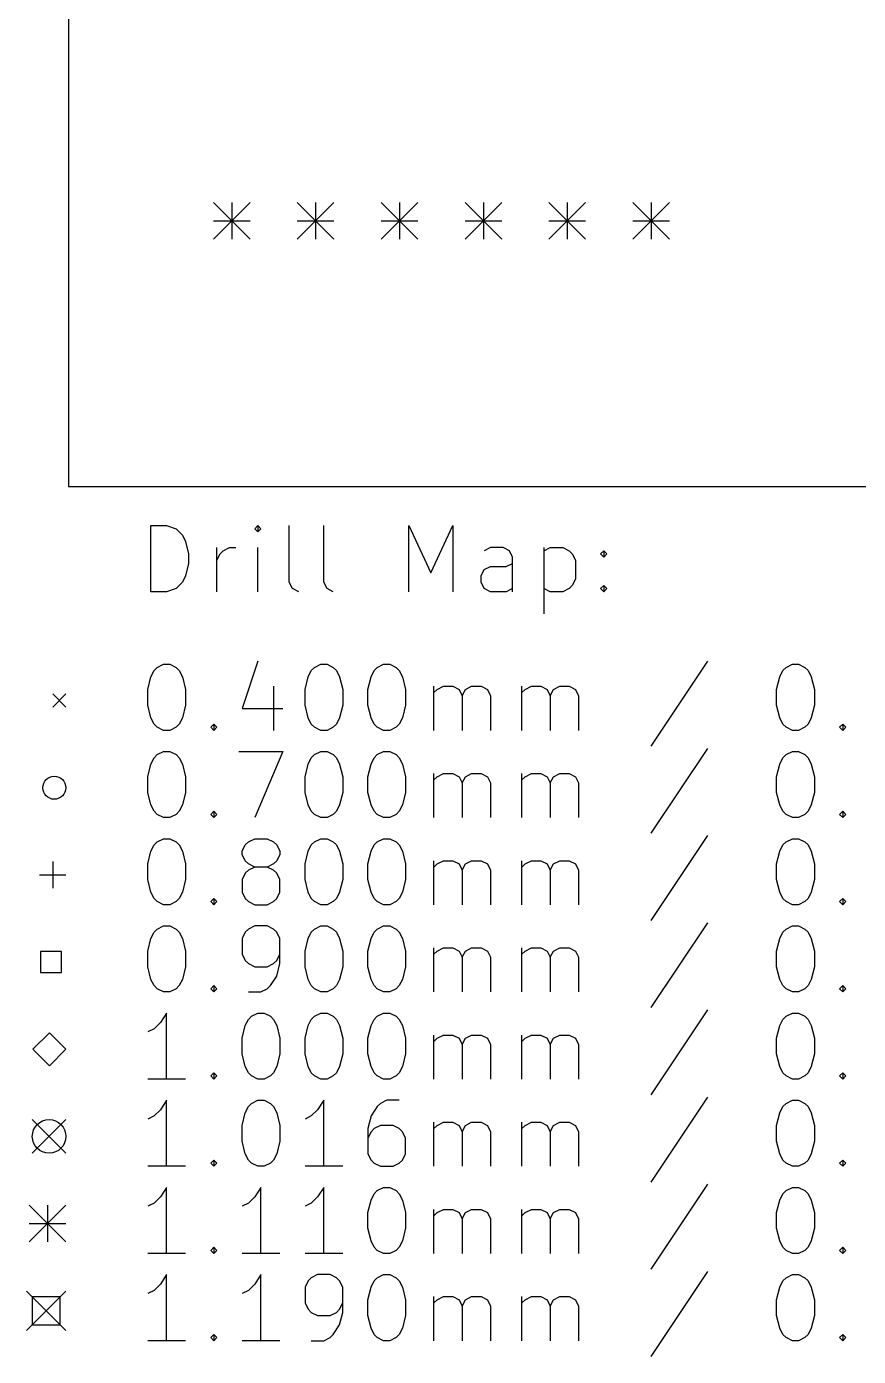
# Model space of a CAD drawing. Extents: x 102 to 203, y -148 to -68.
# Drawn here: x 101.7 to 126.89, y -148 to -107.74 of the extents above; entities that cross this region are included whole.
import ezdxf

# ---------------------------------------------------------------- set-up
doc = ezdxf.new("R2010")
doc.units = 0
doc.layers.add('BLACK', color=7, linetype='CONTINUOUS')

msp = doc.modelspace()

# ---------------------------------------------------------------- linework, layer by layer
at = {"layer": 'BLACK', "linetype": 'CONTINUOUS'}
for p, q in [((102.965, -68.326), (102.965, -121.666)), ((107.36, -113.065), (108.47, -114.175)), ((108.47, -113.065), (107.36, -114.175)), ((107.915, -113.065), (107.915, -114.175)), ((109.9, -113.065), (111.01, -114.175)), ((111.01, -113.065), (109.9, -114.175)), ((110.455, -113.065), (110.455, -114.175)), ((112.44, -113.065), (113.55, -114.175)), ((113.55, -113.065), (112.44, -114.175)), ((112.995, -113.065), (112.995, -114.175)), ((114.98, -113.065), (116.09, -114.175)), ((116.09, -113.065), (114.98, -114.175)), ((115.535, -113.065), (115.535, -114.175)), ((117.52, -113.065), (118.63, -114.175)), ((118.63, -113.065), (117.52, -114.175)), ((118.075, -113.065), (118.075, -114.175)), ((120.06, -113.065), (121.17, -114.175)), ((121.17, -113.065), (120.06, -114.175)), ((120.615, -113.065), (120.615, -114.175)), ((107.36, -113.62), (108.47, -113.62)), ((109.9, -113.62), (111.01, -113.62)), ((112.44, -113.62), (113.55, -113.62)), ((114.98, -113.62), (116.09, -113.62)), ((117.52, -113.62), (118.63, -113.62)), ((120.06, -113.62), (121.17, -113.62)), ((102.965, -121.666), (203.2, -121.666)), ((105.466, -124.846), (105.466, -122.846)), ((105.466, -122.846), (105.942, -122.846)), ((105.942, -122.846), (106.228, -122.941)), ((106.228, -122.941), (106.419, -123.131)), ((106.419, -123.131), (106.514, -123.322)), ((108.704, -122.846), (108.609, -122.941)), ((108.609, -122.941), (108.704, -123.036)), ((108.8, -122.941), (108.704, -122.846)), ((108.704, -122.846), (108.704, -123.036)), ((108.704, -123.036), (108.8, -122.941)), ((109.657, -124.56), (109.657, -122.846)), ((110.704, -124.56), (110.704, -122.846)), ((113.276, -124.846), (113.276, -122.846)), ((113.276, -122.846), (113.942, -124.274)), ((113.942, -124.274), (114.609, -122.846)), ((114.609, -122.846), (114.609, -124.846)), ((106.514, -123.322), (106.609, -123.703)), ((107.466, -124.846), (107.466, -123.512)), ((107.561, -123.703), (107.657, -123.608)), ((107.657, -123.608), (107.847, -123.512)), ((107.847, -123.512), (108.038, -123.512)), ((108.704, -124.846), (108.704, -123.512)), ((115.752, -123.512), (115.561, -123.608)), ((116.133, -123.512), (115.752, -123.512)), ((116.323, -123.608), (116.133, -123.512)), ((116.419, -123.798), (116.323, -123.608)), ((117.371, -123.512), (117.371, -125.512)), ((117.371, -123.608), (117.561, -123.512)), ((117.561, -123.512), (117.942, -123.512)), ((117.942, -123.512), (118.133, -123.608)), ((118.133, -123.608), (118.228, -123.703)), ((119.085, -123.703), (119.18, -123.608)), ((119.18, -123.608), (119.276, -123.703)), ((119.18, -123.608), (119.18, -123.798)), ((106.609, -123.989), (106.514, -124.37)), ((106.609, -123.703), (106.609, -123.989)), ((107.466, -123.893), (107.561, -123.703)), ((116.228, -124.084), (116.419, -123.989)), ((116.419, -124.846), (116.419, -123.798)), ((118.228, -123.703), (118.323, -123.893)), ((118.323, -123.893), (118.323, -124.465)), ((119.18, -123.798), (119.085, -123.703)), ((119.276, -123.703), (119.18, -123.798)), ((106.514, -124.37), (106.419, -124.56)), ((115.466, -124.37), (115.561, -124.179)), ((115.466, -124.56), (115.466, -124.37)), ((115.561, -124.179), (115.752, -124.084)), ((115.752, -124.084), (116.228, -124.084)), ((106.228, -124.751), (105.942, -124.846)), ((106.419, -124.56), (106.228, -124.751)), ((109.752, -124.751), (109.657, -124.56)), ((109.942, -124.846), (109.752, -124.751)), ((110.8, -124.751), (110.704, -124.56)), ((110.99, -124.846), (110.8, -124.751)), ((115.561, -124.751), (115.466, -124.56)), ((115.752, -124.846), (115.561, -124.751)), ((116.419, -124.751), (116.228, -124.846)), ((117.561, -124.846), (117.371, -124.751)), ((118.133, -124.751), (117.942, -124.846)), ((118.228, -124.655), (118.133, -124.751)), ((118.323, -124.465), (118.228, -124.655)), ((119.085, -124.751), (119.18, -124.655)), ((119.18, -124.846), (119.085, -124.751)), ((119.18, -124.655), (119.276, -124.751)), ((119.18, -124.655), (119.18, -124.846)), ((119.276, -124.751), (119.18, -124.846)), ((105.942, -124.846), (105.466, -124.846)), ((116.228, -124.846), (115.752, -124.846)), ((117.942, -124.846), (117.561, -124.846)), ((105.466, -127.427), (105.561, -127.236)), ((105.561, -127.236), (105.657, -127.141)), ((105.657, -127.141), (105.847, -127.046)), ((105.847, -127.046), (106.038, -127.046)), ((106.038, -127.046), (106.228, -127.141)), ((106.228, -127.141), (106.323, -127.236)), ((106.323, -127.236), (106.419, -127.427)), ((108.704, -126.951), (108.228, -128.379)), ((110.228, -127.427), (110.323, -127.236)), ((110.323, -127.236), (110.419, -127.141)), ((110.419, -127.141), (110.609, -127.046)), ((110.609, -127.046), (110.8, -127.046)), ((110.8, -127.046), (110.99, -127.141)), ((110.99, -127.141), (111.085, -127.236)), ((111.085, -127.236), (111.18, -127.427)), ((112.133, -127.427), (112.228, -127.236)), ((112.228, -127.236), (112.323, -127.141)), ((112.323, -127.141), (112.514, -127.046)), ((112.514, -127.046), (112.704, -127.046)), ((112.704, -127.046), (112.895, -127.141)), ((112.895, -127.141), (112.99, -127.236)), ((112.99, -127.236), (113.085, -127.427)), ((122.323, -126.951), (120.609, -129.522)), ((124.514, -127.427), (124.609, -127.236)), ((124.609, -127.236), (124.704, -127.141)), ((124.704, -127.141), (124.895, -127.046)), ((124.895, -127.046), (125.085, -127.046)), ((125.085, -127.046), (125.276, -127.141)), ((125.276, -127.141), (125.371, -127.236)), ((125.371, -127.236), (125.466, -127.427)), ((105.371, -127.808), (105.466, -127.427)), ((106.419, -127.427), (106.514, -127.808)), ((110.133, -127.808), (110.228, -127.427)), ((111.18, -127.427), (111.276, -127.808)), ((112.038, -127.808), (112.133, -127.427)), ((113.085, -127.427), (113.18, -127.808)), ((124.419, -127.808), (124.514, -127.427)), ((125.466, -127.427), (125.561, -127.808)), ((102.49, -127.941), (102.89, -128.341)), ((102.89, -127.941), (102.49, -128.341)), ((105.371, -128.284), (105.371, -127.808)), ((106.514, -127.808), (106.514, -128.284)), ((109.18, -127.712), (109.18, -129.046)), ((110.133, -128.284), (110.133, -127.808)), ((111.276, -127.808), (111.276, -128.284)), ((112.038, -128.284), (112.038, -127.808)), ((113.18, -127.808), (113.18, -128.284)), ((114.038, -129.046), (114.038, -127.712)), ((114.038, -127.903), (114.133, -127.808)), ((114.133, -127.808), (114.323, -127.712)), ((114.323, -127.712), (114.609, -127.712)), ((114.609, -127.712), (114.8, -127.808)), ((114.8, -127.808), (114.895, -127.998)), ((114.895, -127.998), (114.99, -127.808)), ((114.895, -127.998), (114.895, -129.046)), ((114.99, -127.808), (115.18, -127.712)), ((115.18, -127.712), (115.466, -127.712)), ((115.466, -127.712), (115.657, -127.808)), ((115.657, -127.808), (115.752, -127.998)), ((115.752, -127.998), (115.752, -129.046)), ((116.704, -129.046), (116.704, -127.712)), ((116.704, -127.903), (116.8, -127.808)), ((116.8, -127.808), (116.99, -127.712)), ((116.99, -127.712), (117.276, -127.712)), ((117.276, -127.712), (117.466, -127.808)), ((117.466, -127.808), (117.561, -127.998)), ((117.561, -127.998), (117.657, -127.808)), ((117.561, -127.998), (117.561, -129.046)), ((117.657, -127.808), (117.847, -127.712)), ((117.847, -127.712), (118.133, -127.712)), ((118.133, -127.712), (118.323, -127.808)), ((118.323, -127.808), (118.419, -127.998)), ((118.419, -127.998), (118.419, -129.046)), ((124.419, -128.284), (124.419, -127.808)), ((125.561, -127.808), (125.561, -128.284)), ((105.466, -128.665), (105.371, -128.284)), ((106.514, -128.284), (106.419, -128.665)), ((108.228, -128.379), (109.466, -128.379)), ((110.228, -128.665), (110.133, -128.284)), ((111.276, -128.284), (111.18, -128.665)), ((112.133, -128.665), (112.038, -128.284)), ((113.18, -128.284), (113.085, -128.665)), ((124.514, -128.665), (124.419, -128.284)), ((125.561, -128.284), (125.466, -128.665)), ((105.561, -128.855), (105.466, -128.665)), ((106.419, -128.665), (106.323, -128.855)), ((110.323, -128.855), (110.228, -128.665)), ((111.18, -128.665), (111.085, -128.855)), ((112.228, -128.855), (112.133, -128.665)), ((113.085, -128.665), (112.99, -128.855)), ((124.609, -128.855), (124.514, -128.665)), ((125.466, -128.665), (125.371, -128.855)), ((105.657, -128.951), (105.561, -128.855)), ((105.847, -129.046), (105.657, -128.951)), ((106.038, -129.046), (105.847, -129.046)), ((106.228, -128.951), (106.038, -129.046)), ((106.323, -128.855), (106.228, -128.951)), ((107.276, -128.951), (107.371, -128.855)), ((107.371, -129.046), (107.276, -128.951)), ((107.371, -128.855), (107.466, -128.951)), ((107.371, -128.855), (107.371, -129.046)), ((107.466, -128.951), (107.371, -129.046)), ((110.419, -128.951), (110.323, -128.855)), ((110.609, -129.046), (110.419, -128.951)), ((110.8, -129.046), (110.609, -129.046)), ((110.99, -128.951), (110.8, -129.046)), ((111.085, -128.855), (110.99, -128.951)), ((112.323, -128.951), (112.228, -128.855)), ((112.514, -129.046), (112.323, -128.951)), ((112.704, -129.046), (112.514, -129.046)), ((112.895, -128.951), (112.704, -129.046)), ((112.99, -128.855), (112.895, -128.951)), ((124.704, -128.951), (124.609, -128.855)), ((124.895, -129.046), (124.704, -128.951)), ((125.085, -129.046), (124.895, -129.046)), ((125.276, -128.951), (125.085, -129.046)), ((125.371, -128.855), (125.276, -128.951)), ((126.323, -128.951), (126.419, -128.855)), ((126.419, -129.046), (126.323, -128.951)), ((126.419, -128.855), (126.514, -128.951)), ((126.419, -128.855), (126.419, -129.046)), ((126.514, -128.951), (126.419, -129.046)), ((122.323, -129.591), (120.609, -132.162)), ((105.466, -130.067), (105.561, -129.876)), ((105.561, -129.876), (105.657, -129.781)), ((105.657, -129.781), (105.847, -129.686)), ((105.847, -129.686), (106.038, -129.686)), ((106.038, -129.686), (106.228, -129.781)), ((106.228, -129.781), (106.323, -129.876)), ((106.323, -129.876), (106.419, -130.067)), ((108.133, -129.686), (109.466, -129.686)), ((109.466, -129.686), (108.609, -131.686)), ((110.228, -130.067), (110.323, -129.876)), ((110.323, -129.876), (110.419, -129.781)), ((110.419, -129.781), (110.609, -129.686)), ((110.609, -129.686), (110.8, -129.686)), ((110.8, -129.686), (110.99, -129.781)), ((110.99, -129.781), (111.085, -129.876)), ((111.085, -129.876), (111.18, -130.067)), ((112.133, -130.067), (112.228, -129.876)), ((112.228, -129.876), (112.323, -129.781)), ((112.323, -129.781), (112.514, -129.686)), ((112.514, -129.686), (112.704, -129.686)), ((112.704, -129.686), (112.895, -129.781)), ((112.895, -129.781), (112.99, -129.876)), ((112.99, -129.876), (113.085, -130.067)), ((124.514, -130.067), (124.609, -129.876)), ((124.609, -129.876), (124.704, -129.781)), ((124.704, -129.781), (124.895, -129.686)), ((124.895, -129.686), (125.085, -129.686)), ((125.085, -129.686), (125.276, -129.781)), ((125.276, -129.781), (125.371, -129.876)), ((125.371, -129.876), (125.466, -130.067)), ((105.371, -130.448), (105.466, -130.067)), ((105.371, -130.924), (105.371, -130.448)), ((106.419, -130.067), (106.514, -130.448)), ((106.514, -130.448), (106.514, -130.924)), ((110.133, -130.448), (110.228, -130.067)), ((110.133, -130.924), (110.133, -130.448)), ((111.18, -130.067), (111.276, -130.448)), ((111.276, -130.448), (111.276, -130.924)), ((112.038, -130.448), (112.133, -130.067)), ((112.038, -130.924), (112.038, -130.448)), ((113.085, -130.067), (113.18, -130.448)), ((113.18, -130.448), (113.18, -130.924)), ((114.038, -131.686), (114.038, -130.352)), ((114.038, -130.543), (114.133, -130.448)), ((114.133, -130.448), (114.323, -130.352)), ((114.323, -130.352), (114.609, -130.352)), ((114.609, -130.352), (114.8, -130.448)), ((114.8, -130.448), (114.895, -130.638)), ((114.895, -130.638), (114.99, -130.448)), ((114.99, -130.448), (115.18, -130.352)), ((115.18, -130.352), (115.466, -130.352)), ((115.466, -130.352), (115.657, -130.448)), ((115.657, -130.448), (115.752, -130.638)), ((116.704, -131.686), (116.704, -130.352)), ((116.704, -130.543), (116.8, -130.448)), ((116.8, -130.448), (116.99, -130.352)), ((116.99, -130.352), (117.276, -130.352)), ((117.276, -130.352), (117.466, -130.448)), ((117.466, -130.448), (117.561, -130.638)), ((117.561, -130.638), (117.657, -130.448)), ((117.657, -130.448), (117.847, -130.352)), ((117.847, -130.352), (118.133, -130.352)), ((118.133, -130.352), (118.323, -130.448)), ((118.323, -130.448), (118.419, -130.638)), ((124.419, -130.448), (124.514, -130.067)), ((124.419, -130.924), (124.419, -130.448)), ((125.466, -130.067), (125.561, -130.448)), ((125.561, -130.448), (125.561, -130.924)), ((114.895, -130.638), (114.895, -131.686)), ((115.752, -130.638), (115.752, -131.686)), ((117.561, -130.638), (117.561, -131.686)), ((118.419, -130.638), (118.419, -131.686)), ((105.466, -131.305), (105.371, -130.924)), ((106.514, -130.924), (106.419, -131.305)), ((110.228, -131.305), (110.133, -130.924)), ((111.276, -130.924), (111.18, -131.305)), ((112.133, -131.305), (112.038, -130.924)), ((113.18, -130.924), (113.085, -131.305)), ((124.514, -131.305), (124.419, -130.924)), ((125.561, -130.924), (125.466, -131.305)), ((105.561, -131.495), (105.466, -131.305)), ((105.657, -131.591), (105.561, -131.495)), ((105.847, -131.686), (105.657, -131.591)), ((106.228, -131.591), (106.038, -131.686)), ((106.323, -131.495), (106.228, -131.591)), ((106.419, -131.305), (106.323, -131.495)), ((107.276, -131.591), (107.371, -131.495)), ((107.371, -131.686), (107.276, -131.591)), ((107.371, -131.495), (107.466, -131.591)), ((107.371, -131.495), (107.371, -131.686)), ((107.466, -131.591), (107.371, -131.686)), ((110.323, -131.495), (110.228, -131.305)), ((110.419, -131.591), (110.323, -131.495)), ((110.609, -131.686), (110.419, -131.591)), ((110.99, -131.591), (110.8, -131.686)), ((111.085, -131.495), (110.99, -131.591)), ((111.18, -131.305), (111.085, -131.495)), ((112.228, -131.495), (112.133, -131.305)), ((112.323, -131.591), (112.228, -131.495)), ((112.514, -131.686), (112.323, -131.591)), ((112.895, -131.591), (112.704, -131.686)), ((112.99, -131.495), (112.895, -131.591)), ((113.085, -131.305), (112.99, -131.495)), ((124.609, -131.495), (124.514, -131.305)), ((124.704, -131.591), (124.609, -131.495)), ((124.895, -131.686), (124.704, -131.591)), ((125.276, -131.591), (125.085, -131.686)), ((125.371, -131.495), (125.276, -131.591)), ((125.466, -131.305), (125.371, -131.495)), ((126.323, -131.591), (126.419, -131.495)), ((126.419, -131.686), (126.323, -131.591)), ((126.419, -131.495), (126.514, -131.591)), ((126.419, -131.495), (126.419, -131.686)), ((126.514, -131.591), (126.419, -131.686)), ((106.038, -131.686), (105.847, -131.686)), ((110.8, -131.686), (110.609, -131.686)), ((112.704, -131.686), (112.514, -131.686)), ((125.085, -131.686), (124.895, -131.686)), ((105.561, -132.516), (105.657, -132.421)), ((105.657, -132.421), (105.847, -132.326)), ((105.847, -132.326), (106.038, -132.326)), ((106.038, -132.326), (106.228, -132.421)), ((106.228, -132.421), (106.323, -132.516)), ((108.323, -132.516), (108.419, -132.421)), ((108.419, -132.421), (108.609, -132.326)), ((108.609, -132.326), (108.99, -132.326)), ((108.99, -132.326), (109.18, -132.421)), ((109.18, -132.421), (109.276, -132.516)), ((110.323, -132.516), (110.419, -132.421)), ((110.419, -132.421), (110.609, -132.326)), ((110.609, -132.326), (110.8, -132.326)), ((110.8, -132.326), (110.99, -132.421)), ((110.99, -132.421), (111.085, -132.516)), ((112.228, -132.516), (112.323, -132.421)), ((112.323, -132.421), (112.514, -132.326)), ((112.514, -132.326), (112.704, -132.326)), ((112.704, -132.326), (112.895, -132.421)), ((112.895, -132.421), (112.99, -132.516)), ((122.323, -132.231), (120.609, -134.802)), ((124.609, -132.516), (124.704, -132.421)), ((124.704, -132.421), (124.895, -132.326)), ((124.895, -132.326), (125.085, -132.326)), ((125.085, -132.326), (125.276, -132.421)), ((125.276, -132.421), (125.371, -132.516)), ((105.371, -133.088), (105.466, -132.707)), ((105.466, -132.707), (105.561, -132.516)), ((106.323, -132.516), (106.419, -132.707)), ((106.419, -132.707), (106.514, -133.088)), ((108.228, -132.707), (108.323, -132.516)), ((108.228, -132.802), (108.228, -132.707)), ((108.323, -132.992), (108.228, -132.802)), ((109.276, -132.516), (109.371, -132.707)), ((109.371, -132.802), (109.276, -132.992)), ((109.371, -132.707), (109.371, -132.802)), ((110.133, -133.088), (110.228, -132.707)), ((110.228, -132.707), (110.323, -132.516)), ((111.085, -132.516), (111.18, -132.707)), ((111.18, -132.707), (111.276, -133.088)), ((112.038, -133.088), (112.133, -132.707)), ((112.133, -132.707), (112.228, -132.516)), ((112.99, -132.516), (113.085, -132.707)), ((113.085, -132.707), (113.18, -133.088)), ((124.419, -133.088), (124.514, -132.707)), ((124.514, -132.707), (124.609, -132.516)), ((125.371, -132.516), (125.466, -132.707)), ((125.466, -132.707), (125.561, -133.088)), ((102.49, -133.021), (102.49, -133.821)), ((105.371, -133.564), (105.371, -133.088)), ((106.514, -133.088), (106.514, -133.564)), ((108.419, -133.088), (108.323, -132.992)), ((108.419, -133.278), (108.323, -133.373)), ((108.609, -133.183), (108.419, -133.088)), ((108.609, -133.183), (108.419, -133.278)), ((108.99, -133.183), (108.609, -133.183)), ((109.18, -133.088), (108.99, -133.183)), ((109.18, -133.278), (108.99, -133.183)), ((109.276, -132.992), (109.18, -133.088)), ((109.276, -133.373), (109.18, -133.278)), ((110.133, -133.564), (110.133, -133.088)), ((111.276, -133.088), (111.276, -133.564)), ((112.038, -133.564), (112.038, -133.088)), ((113.18, -133.088), (113.18, -133.564)), ((114.038, -134.326), (114.038, -132.992)), ((114.038, -133.183), (114.133, -133.088)), ((114.133, -133.088), (114.323, -132.992)), ((114.323, -132.992), (114.609, -132.992)), ((114.609, -132.992), (114.8, -133.088)), ((114.8, -133.088), (114.895, -133.278)), ((114.895, -133.278), (114.99, -133.088)), ((114.895, -133.278), (114.895, -134.326)), ((114.99, -133.088), (115.18, -132.992)), ((115.18, -132.992), (115.466, -132.992)), ((115.466, -132.992), (115.657, -133.088)), ((115.657, -133.088), (115.752, -133.278)), ((115.752, -133.278), (115.752, -134.326)), ((116.704, -134.326), (116.704, -132.992)), ((116.704, -133.183), (116.8, -133.088)), ((116.8, -133.088), (116.99, -132.992)), ((116.99, -132.992), (117.276, -132.992)), ((117.276, -132.992), (117.466, -133.088)), ((117.466, -133.088), (117.561, -133.278)), ((117.561, -133.278), (117.657, -133.088)), ((117.561, -133.278), (117.561, -134.326)), ((117.657, -133.088), (117.847, -132.992)), ((117.847, -132.992), (118.133, -132.992)), ((118.133, -132.992), (118.323, -133.088)), ((118.323, -133.088), (118.419, -133.278)), ((118.419, -133.278), (118.419, -134.326)), ((124.419, -133.564), (124.419, -133.088)), ((125.561, -133.088), (125.561, -133.564)), ((102.09, -133.421), (102.89, -133.421)), ((105.466, -133.945), (105.371, -133.564)), ((106.514, -133.564), (106.419, -133.945)), ((108.323, -133.373), (108.228, -133.564)), ((108.228, -133.564), (108.228, -133.945)), ((109.371, -133.564), (109.276, -133.373)), ((109.371, -133.945), (109.371, -133.564)), ((110.228, -133.945), (110.133, -133.564)), ((111.276, -133.564), (111.18, -133.945)), ((112.133, -133.945), (112.038, -133.564)), ((113.18, -133.564), (113.085, -133.945)), ((124.514, -133.945), (124.419, -133.564)), ((125.561, -133.564), (125.466, -133.945)), ((105.561, -134.135), (105.466, -133.945)), ((106.419, -133.945), (106.323, -134.135)), ((108.228, -133.945), (108.323, -134.135)), ((109.276, -134.135), (109.371, -133.945)), ((110.323, -134.135), (110.228, -133.945)), ((111.18, -133.945), (111.085, -134.135)), ((112.228, -134.135), (112.133, -133.945)), ((113.085, -133.945), (112.99, -134.135)), ((124.609, -134.135), (124.514, -133.945)), ((125.466, -133.945), (125.371, -134.135)), ((105.657, -134.231), (105.561, -134.135)), ((105.847, -134.326), (105.657, -134.231)), ((106.038, -134.326), (105.847, -134.326)), ((106.228, -134.231), (106.038, -134.326)), ((106.323, -134.135), (106.228, -134.231)), ((107.276, -134.231), (107.371, -134.135)), ((107.371, -134.326), (107.276, -134.231)), ((107.371, -134.135), (107.466, -134.231)), ((107.371, -134.135), (107.371, -134.326)), ((107.466, -134.231), (107.371, -134.326)), ((108.323, -134.135), (108.419, -134.231)), ((108.419, -134.231), (108.609, -134.326)), ((108.609, -134.326), (108.99, -134.326)), ((108.99, -134.326), (109.18, -134.231)), ((109.18, -134.231), (109.276, -134.135)), ((110.419, -134.231), (110.323, -134.135)), ((110.609, -134.326), (110.419, -134.231)), ((110.8, -134.326), (110.609, -134.326)), ((110.99, -134.231), (110.8, -134.326)), ((111.085, -134.135), (110.99, -134.231)), ((112.323, -134.231), (112.228, -134.135)), ((112.514, -134.326), (112.323, -134.231)), ((112.704, -134.326), (112.514, -134.326)), ((112.895, -134.231), (112.704, -134.326)), ((112.99, -134.135), (112.895, -134.231)), ((124.704, -134.231), (124.609, -134.135)), ((124.895, -134.326), (124.704, -134.231)), ((125.085, -134.326), (124.895, -134.326)), ((125.276, -134.231), (125.085, -134.326)), ((125.371, -134.135), (125.276, -134.231)), ((126.323, -134.231), (126.419, -134.135)), ((126.419, -134.326), (126.323, -134.231)), ((126.419, -134.135), (126.514, -134.231)), ((126.419, -134.135), (126.419, -134.326)), ((126.514, -134.231), (126.419, -134.326)), ((122.323, -134.871), (120.609, -137.442)), ((105.466, -135.347), (105.561, -135.156)), ((105.561, -135.156), (105.657, -135.061)), ((105.657, -135.061), (105.847, -134.966)), ((105.847, -134.966), (106.038, -134.966)), ((106.038, -134.966), (106.228, -135.061)), ((106.228, -135.061), (106.323, -135.156)), ((106.323, -135.156), (106.419, -135.347)), ((108.323, -135.156), (108.228, -135.347)), ((108.419, -135.061), (108.323, -135.156)), ((108.609, -134.966), (108.419, -135.061)), ((108.99, -134.966), (108.609, -134.966)), ((109.18, -135.061), (108.99, -134.966)), ((109.276, -135.156), (109.18, -135.061)), ((109.371, -135.347), (109.276, -135.156)), ((110.228, -135.347), (110.323, -135.156)), ((110.323, -135.156), (110.419, -135.061)), ((110.419, -135.061), (110.609, -134.966)), ((110.609, -134.966), (110.8, -134.966)), ((110.8, -134.966), (110.99, -135.061)), ((110.99, -135.061), (111.085, -135.156)), ((111.085, -135.156), (111.18, -135.347)), ((112.133, -135.347), (112.228, -135.156)), ((112.228, -135.156), (112.323, -135.061)), ((112.323, -135.061), (112.514, -134.966)), ((112.514, -134.966), (112.704, -134.966)), ((112.704, -134.966), (112.895, -135.061)), ((112.895, -135.061), (112.99, -135.156)), ((112.99, -135.156), (113.085, -135.347)), ((124.514, -135.347), (124.609, -135.156)), ((124.609, -135.156), (124.704, -135.061)), ((124.704, -135.061), (124.895, -134.966)), ((124.895, -134.966), (125.085, -134.966)), ((125.085, -134.966), (125.276, -135.061)), ((125.276, -135.061), (125.371, -135.156)), ((125.371, -135.156), (125.466, -135.347)), ((105.371, -135.728), (105.466, -135.347)), ((106.419, -135.347), (106.514, -135.728)), ((108.228, -135.347), (108.228, -135.823)), ((109.371, -136.109), (109.371, -135.347)), ((110.133, -135.728), (110.228, -135.347)), ((111.18, -135.347), (111.276, -135.728)), ((112.038, -135.728), (112.133, -135.347)), ((113.085, -135.347), (113.18, -135.728)), ((114.038, -136.966), (114.038, -135.632)), ((114.133, -135.728), (114.323, -135.632)), ((114.323, -135.632), (114.609, -135.632)), ((114.609, -135.632), (114.8, -135.728)), ((114.99, -135.728), (115.18, -135.632)), ((115.18, -135.632), (115.466, -135.632)), ((115.466, -135.632), (115.657, -135.728)), ((116.704, -136.966), (116.704, -135.632)), ((116.8, -135.728), (116.99, -135.632)), ((116.99, -135.632), (117.276, -135.632)), ((117.276, -135.632), (117.466, -135.728)), ((117.657, -135.728), (117.847, -135.632)), ((117.847, -135.632), (118.133, -135.632)), ((118.133, -135.632), (118.323, -135.728)), ((124.419, -135.728), (124.514, -135.347)), ((125.466, -135.347), (125.561, -135.728)), ((102.758, -135.743), (102.122, -135.743)), ((102.122, -135.743), (102.122, -136.379)), ((102.758, -136.379), (102.758, -135.743)), ((105.371, -136.204), (105.371, -135.728)), ((106.514, -135.728), (106.514, -136.204)), ((108.228, -135.823), (108.323, -136.013)), ((108.323, -136.013), (108.419, -136.109)), ((109.18, -136.109), (109.276, -136.013)), ((109.276, -136.013), (109.371, -135.823)), ((110.133, -136.204), (110.133, -135.728)), ((111.276, -135.728), (111.276, -136.204)), ((112.038, -136.204), (112.038, -135.728)), ((113.18, -135.728), (113.18, -136.204)), ((114.038, -135.823), (114.133, -135.728)), ((114.8, -135.728), (114.895, -135.918)), ((114.895, -135.918), (114.99, -135.728)), ((114.895, -135.918), (114.895, -136.966)), ((115.657, -135.728), (115.752, -135.918)), ((115.752, -135.918), (115.752, -136.966)), ((116.704, -135.823), (116.8, -135.728)), ((117.466, -135.728), (117.561, -135.918)), ((117.561, -135.918), (117.657, -135.728)), ((117.561, -135.918), (117.561, -136.966)), ((118.323, -135.728), (118.419, -135.918)), ((118.419, -135.918), (118.419, -136.966)), ((124.419, -136.204), (124.419, -135.728)), ((125.561, -135.728), (125.561, -136.204)), ((102.122, -136.379), (102.758, -136.379)), ((105.466, -136.585), (105.371, -136.204)), ((106.514, -136.204), (106.419, -136.585)), ((108.419, -136.109), (108.609, -136.204)), ((108.609, -136.204), (108.99, -136.204)), ((108.99, -136.204), (109.18, -136.109)), ((109.085, -136.775), (109.276, -136.49)), ((109.276, -136.49), (109.371, -136.109)), ((110.228, -136.585), (110.133, -136.204)), ((111.276, -136.204), (111.18, -136.585)), ((112.133, -136.585), (112.038, -136.204)), ((113.18, -136.204), (113.085, -136.585)), ((124.514, -136.585), (124.419, -136.204)), ((125.561, -136.204), (125.466, -136.585)), ((105.561, -136.775), (105.466, -136.585)), ((105.657, -136.871), (105.561, -136.775)), ((105.847, -136.966), (105.657, -136.871)), ((106.228, -136.871), (106.038, -136.966)), ((106.323, -136.775), (106.228, -136.871)), ((106.419, -136.585), (106.323, -136.775)), ((107.276, -136.871), (107.371, -136.775)), ((107.371, -136.966), (107.276, -136.871)), ((107.371, -136.775), (107.466, -136.871)), ((107.371, -136.775), (107.371, -136.966)), ((107.466, -136.871), (107.371, -136.966)), ((108.8, -136.966), (108.99, -136.871)), ((108.99, -136.871), (109.085, -136.775)), ((110.323, -136.775), (110.228, -136.585)), ((110.419, -136.871), (110.323, -136.775)), ((110.609, -136.966), (110.419, -136.871)), ((110.99, -136.871), (110.8, -136.966)), ((111.085, -136.775), (110.99, -136.871)), ((111.18, -136.585), (111.085, -136.775)), ((112.228, -136.775), (112.133, -136.585)), ((112.323, -136.871), (112.228, -136.775)), ((112.514, -136.966), (112.323, -136.871)), ((112.895, -136.871), (112.704, -136.966)), ((112.99, -136.775), (112.895, -136.871)), ((113.085, -136.585), (112.99, -136.775)), ((124.609, -136.775), (124.514, -136.585)), ((124.704, -136.871), (124.609, -136.775)), ((124.895, -136.966), (124.704, -136.871)), ((125.276, -136.871), (125.085, -136.966)), ((125.371, -136.775), (125.276, -136.871)), ((125.466, -136.585), (125.371, -136.775)), ((126.323, -136.871), (126.419, -136.775)), ((126.419, -136.966), (126.323, -136.871)), ((126.419, -136.775), (126.514, -136.871)), ((126.419, -136.775), (126.419, -136.966)), ((126.514, -136.871), (126.419, -136.966)), ((106.038, -136.966), (105.847, -136.966)), ((108.419, -136.966), (108.8, -136.966)), ((110.8, -136.966), (110.609, -136.966)), ((112.704, -136.966), (112.514, -136.966)), ((125.085, -136.966), (124.895, -136.966)), ((105.942, -137.606), (105.752, -137.891)), ((105.942, -139.606), (105.942, -137.606)), ((108.419, -137.796), (108.514, -137.701)), ((108.514, -137.701), (108.704, -137.606)), ((108.704, -137.606), (108.895, -137.606)), ((108.895, -137.606), (109.085, -137.701)), ((109.085, -137.701), (109.18, -137.796)), ((110.323, -137.796), (110.419, -137.701)), ((110.419, -137.701), (110.609, -137.606)), ((110.609, -137.606), (110.8, -137.606)), ((110.8, -137.606), (110.99, -137.701)), ((110.99, -137.701), (111.085, -137.796)), ((112.228, -137.796), (112.323, -137.701)), ((112.323, -137.701), (112.514, -137.606)), ((112.514, -137.606), (112.704, -137.606)), ((112.704, -137.606), (112.895, -137.701)), ((112.895, -137.701), (112.99, -137.796)), ((122.323, -137.511), (120.609, -140.082)), ((124.609, -137.796), (124.704, -137.701)), ((124.704, -137.701), (124.895, -137.606)), ((124.895, -137.606), (125.085, -137.606)), ((125.085, -137.606), (125.276, -137.701)), ((125.276, -137.701), (125.371, -137.796)), ((105.561, -138.082), (105.371, -138.177)), ((105.752, -137.891), (105.561, -138.082)), ((108.228, -138.368), (108.323, -137.987)), ((108.323, -137.987), (108.419, -137.796)), ((109.18, -137.796), (109.276, -137.987)), ((109.276, -137.987), (109.371, -138.368)), ((110.133, -138.368), (110.228, -137.987)), ((110.228, -137.987), (110.323, -137.796)), ((111.085, -137.796), (111.18, -137.987)), ((111.18, -137.987), (111.276, -138.368)), ((112.038, -138.368), (112.133, -137.987)), ((112.133, -137.987), (112.228, -137.796)), ((112.99, -137.796), (113.085, -137.987)), ((113.085, -137.987), (113.18, -138.368)), ((124.419, -138.368), (124.514, -137.987)), ((124.514, -137.987), (124.609, -137.796)), ((125.371, -137.796), (125.466, -137.987)), ((125.466, -137.987), (125.561, -138.368)), ((102.39, -138.201), (101.89, -138.701)), ((102.89, -138.701), (102.39, -138.201)), ((108.228, -138.844), (108.228, -138.368)), ((109.371, -138.368), (109.371, -138.844)), ((110.133, -138.844), (110.133, -138.368)), ((111.276, -138.368), (111.276, -138.844)), ((112.038, -138.844), (112.038, -138.368)), ((113.18, -138.368), (113.18, -138.844)), ((114.038, -139.606), (114.038, -138.272)), ((114.038, -138.463), (114.133, -138.368)), ((114.133, -138.368), (114.323, -138.272)), ((114.323, -138.272), (114.609, -138.272)), ((114.609, -138.272), (114.8, -138.368)), ((114.8, -138.368), (114.895, -138.558)), ((114.895, -138.558), (114.99, -138.368)), ((114.99, -138.368), (115.18, -138.272)), ((115.18, -138.272), (115.466, -138.272)), ((115.466, -138.272), (115.657, -138.368)), ((115.657, -138.368), (115.752, -138.558)), ((116.704, -139.606), (116.704, -138.272)), ((116.704, -138.463), (116.8, -138.368)), ((116.8, -138.368), (116.99, -138.272)), ((116.99, -138.272), (117.276, -138.272)), ((117.276, -138.272), (117.466, -138.368)), ((117.466, -138.368), (117.561, -138.558)), ((117.561, -138.558), (117.657, -138.368)), ((117.657, -138.368), (117.847, -138.272)), ((117.847, -138.272), (118.133, -138.272)), ((118.133, -138.272), (118.323, -138.368)), ((118.323, -138.368), (118.419, -138.558)), ((124.419, -138.844), (124.419, -138.368)), ((125.561, -138.368), (125.561, -138.844)), ((101.89, -138.701), (102.39, -139.201)), ((102.39, -139.201), (102.89, -138.701)), ((108.323, -139.225), (108.228, -138.844)), ((109.371, -138.844), (109.276, -139.225)), ((110.228, -139.225), (110.133, -138.844)), ((111.276, -138.844), (111.18, -139.225)), ((112.133, -139.225), (112.038, -138.844)), ((113.18, -138.844), (113.085, -139.225)), ((114.895, -138.558), (114.895, -139.606)), ((115.752, -138.558), (115.752, -139.606)), ((117.561, -138.558), (117.561, -139.606)), ((118.419, -138.558), (118.419, -139.606)), ((124.514, -139.225), (124.419, -138.844)), ((125.561, -138.844), (125.466, -139.225)), ((108.419, -139.415), (108.323, -139.225)), ((109.276, -139.225), (109.18, -139.415)), ((110.323, -139.415), (110.228, -139.225)), ((111.18, -139.225), (111.085, -139.415)), ((112.228, -139.415), (112.133, -139.225)), ((113.085, -139.225), (112.99, -139.415)), ((124.609, -139.415), (124.514, -139.225)), ((125.466, -139.225), (125.371, -139.415)), ((106.514, -139.606), (105.371, -139.606)), ((107.276, -139.511), (107.371, -139.415)), ((107.371, -139.606), (107.276, -139.511)), ((107.371, -139.415), (107.466, -139.511)), ((107.371, -139.415), (107.371, -139.606)), ((107.466, -139.511), (107.371, -139.606)), ((108.514, -139.511), (108.419, -139.415)), ((108.704, -139.606), (108.514, -139.511)), ((108.895, -139.606), (108.704, -139.606)), ((109.085, -139.511), (108.895, -139.606)), ((109.18, -139.415), (109.085, -139.511)), ((110.419, -139.511), (110.323, -139.415)), ((110.609, -139.606), (110.419, -139.511)), ((110.8, -139.606), (110.609, -139.606)), ((110.99, -139.511), (110.8, -139.606)), ((111.085, -139.415), (110.99, -139.511)), ((112.323, -139.511), (112.228, -139.415)), ((112.514, -139.606), (112.323, -139.511)), ((112.704, -139.606), (112.514, -139.606)), ((112.895, -139.511), (112.704, -139.606)), ((112.99, -139.415), (112.895, -139.511)), ((124.704, -139.511), (124.609, -139.415)), ((124.895, -139.606), (124.704, -139.511)), ((125.085, -139.606), (124.895, -139.606)), ((125.276, -139.511), (125.085, -139.606)), ((125.371, -139.415), (125.276, -139.511)), ((126.323, -139.511), (126.419, -139.415)), ((126.419, -139.606), (126.323, -139.511)), ((126.419, -139.415), (126.514, -139.511)), ((126.419, -139.415), (126.419, -139.606)), ((126.514, -139.511), (126.419, -139.606)), ((105.942, -140.246), (105.752, -140.531)), ((105.942, -142.246), (105.942, -140.246)), ((108.323, -140.627), (108.419, -140.436)), ((108.419, -140.436), (108.514, -140.341)), ((108.514, -140.341), (108.704, -140.246)), ((108.704, -140.246), (108.895, -140.246)), ((108.895, -140.246), (109.085, -140.341)), ((109.085, -140.341), (109.18, -140.436)), ((109.18, -140.436), (109.276, -140.627)), ((110.704, -140.246), (110.514, -140.531)), ((110.704, -142.246), (110.704, -140.246)), ((112.323, -140.436), (112.133, -140.722)), ((112.419, -140.341), (112.323, -140.436)), ((112.609, -140.246), (112.419, -140.341)), ((112.99, -140.246), (112.609, -140.246)), ((122.323, -140.151), (120.609, -142.722)), ((124.514, -140.627), (124.609, -140.436)), ((124.609, -140.436), (124.704, -140.341)), ((124.704, -140.341), (124.895, -140.246)), ((124.895, -140.246), (125.085, -140.246)), ((125.085, -140.246), (125.276, -140.341)), ((125.276, -140.341), (125.371, -140.436)), ((125.371, -140.436), (125.466, -140.627)), ((101.874, -140.833), (102.89, -141.849)), ((102.89, -140.833), (101.874, -141.849)), ((105.561, -140.722), (105.371, -140.817)), ((105.752, -140.531), (105.561, -140.722)), ((108.228, -141.008), (108.323, -140.627)), ((109.276, -140.627), (109.371, -141.008)), ((110.323, -140.722), (110.133, -140.817)), ((110.514, -140.531), (110.323, -140.722)), ((112.133, -140.722), (112.038, -141.103)), ((114.038, -142.246), (114.038, -140.912)), ((114.133, -141.008), (114.323, -140.912)), ((114.323, -140.912), (114.609, -140.912)), ((114.609, -140.912), (114.8, -141.008)), ((114.99, -141.008), (115.18, -140.912)), ((115.18, -140.912), (115.466, -140.912)), ((115.466, -140.912), (115.657, -141.008)), ((116.704, -142.246), (116.704, -140.912)), ((116.8, -141.008), (116.99, -140.912)), ((116.99, -140.912), (117.276, -140.912)), ((117.276, -140.912), (117.466, -141.008)), ((117.657, -141.008), (117.847, -140.912)), ((117.847, -140.912), (118.133, -140.912)), ((118.133, -140.912), (118.323, -141.008)), ((124.419, -141.008), (124.514, -140.627)), ((125.466, -140.627), (125.561, -141.008)), ((108.228, -141.484), (108.228, -141.008)), ((109.371, -141.008), (109.371, -141.484)), ((112.038, -141.103), (112.038, -141.865)), ((112.133, -141.198), (112.038, -141.389)), ((112.228, -141.103), (112.133, -141.198)), ((112.419, -141.008), (112.228, -141.103)), ((112.8, -141.008), (112.419, -141.008)), ((112.99, -141.103), (112.8, -141.008)), ((113.085, -141.198), (112.99, -141.103)), ((113.18, -141.389), (113.085, -141.198)), ((114.038, -141.103), (114.133, -141.008)), ((114.8, -141.008), (114.895, -141.198)), ((114.895, -141.198), (114.99, -141.008)), ((114.895, -141.198), (114.895, -142.246)), ((115.657, -141.008), (115.752, -141.198)), ((115.752, -141.198), (115.752, -142.246)), ((116.704, -141.103), (116.8, -141.008)), ((117.466, -141.008), (117.561, -141.198)), ((117.561, -141.198), (117.657, -141.008)), ((117.561, -141.198), (117.561, -142.246)), ((118.323, -141.008), (118.419, -141.198)), ((118.419, -141.198), (118.419, -142.246)), ((124.419, -141.484), (124.419, -141.008)), ((125.561, -141.008), (125.561, -141.484)), ((108.323, -141.865), (108.228, -141.484)), ((109.371, -141.484), (109.276, -141.865)), ((113.18, -141.865), (113.18, -141.389)), ((124.514, -141.865), (124.419, -141.484)), ((125.561, -141.484), (125.466, -141.865)), ((107.276, -142.151), (107.371, -142.055)), ((107.371, -142.055), (107.466, -142.151)), ((107.371, -142.055), (107.371, -142.246)), ((108.419, -142.055), (108.323, -141.865)), ((108.514, -142.151), (108.419, -142.055)), ((109.18, -142.055), (109.085, -142.151)), ((109.276, -141.865), (109.18, -142.055)), ((112.038, -141.865), (112.133, -142.055)), ((112.133, -142.055), (112.228, -142.151)), ((112.99, -142.151), (113.085, -142.055)), ((113.085, -142.055), (113.18, -141.865)), ((124.609, -142.055), (124.514, -141.865)), ((124.704, -142.151), (124.609, -142.055)), ((125.371, -142.055), (125.276, -142.151)), ((125.466, -141.865), (125.371, -142.055)), ((126.323, -142.151), (126.419, -142.055)), ((126.419, -142.055), (126.514, -142.151)), ((126.419, -142.055), (126.419, -142.246)), ((106.514, -142.246), (105.371, -142.246)), ((107.371, -142.246), (107.276, -142.151)), ((107.466, -142.151), (107.371, -142.246)), ((108.704, -142.246), (108.514, -142.151)), ((108.895, -142.246), (108.704, -142.246)), ((109.085, -142.151), (108.895, -142.246)), ((111.276, -142.246), (110.133, -142.246)), ((112.228, -142.151), (112.419, -142.246)), ((112.419, -142.246), (112.8, -142.246)), ((112.8, -142.246), (112.99, -142.151)), ((124.895, -142.246), (124.704, -142.151)), ((125.085, -142.246), (124.895, -142.246)), ((125.276, -142.151), (125.085, -142.246)), ((126.419, -142.246), (126.323, -142.151)), ((126.514, -142.151), (126.419, -142.246)), ((105.942, -142.886), (105.752, -143.171)), ((105.942, -144.886), (105.942, -142.886)), ((108.8, -142.886), (108.609, -143.171)), ((108.8, -144.886), (108.8, -142.886)), ((110.704, -142.886), (110.514, -143.171)), ((110.704, -144.886), (110.704, -142.886)), ((112.323, -142.981), (112.514, -142.886)), ((112.514, -142.886), (112.704, -142.886)), ((112.704, -142.886), (112.895, -142.981)), ((122.323, -142.791), (120.609, -145.362)), ((124.704, -142.981), (124.895, -142.886)), ((124.895, -142.886), (125.085, -142.886)), ((125.085, -142.886), (125.276, -142.981)), ((105.752, -143.171), (105.561, -143.362)), ((108.609, -143.171), (108.419, -143.362)), ((110.514, -143.171), (110.323, -143.362)), ((112.038, -143.648), (112.133, -143.267)), ((112.133, -143.267), (112.228, -143.076)), ((112.228, -143.076), (112.323, -142.981)), ((112.895, -142.981), (112.99, -143.076)), ((112.99, -143.076), (113.085, -143.267)), ((113.085, -143.267), (113.18, -143.648)), ((124.419, -143.648), (124.514, -143.267)), ((124.514, -143.267), (124.609, -143.076)), ((124.609, -143.076), (124.704, -142.981)), ((125.276, -142.981), (125.371, -143.076)), ((125.371, -143.076), (125.466, -143.267)), ((125.466, -143.267), (125.561, -143.648)), ((101.78, -143.426), (102.89, -144.536)), ((102.89, -143.426), (101.78, -144.536)), ((102.335, -143.426), (102.335, -144.536)), ((105.561, -143.362), (105.371, -143.457)), ((108.419, -143.362), (108.228, -143.457)), ((110.323, -143.362), (110.133, -143.457)), ((112.038, -144.124), (112.038, -143.648)), ((113.18, -143.648), (113.18, -144.124)), ((114.038, -144.886), (114.038, -143.552)), ((114.038, -143.743), (114.133, -143.648)), ((114.133, -143.648), (114.323, -143.552)), ((114.323, -143.552), (114.609, -143.552)), ((114.609, -143.552), (114.8, -143.648)), ((114.8, -143.648), (114.895, -143.838)), ((114.895, -143.838), (114.99, -143.648)), ((114.99, -143.648), (115.18, -143.552)), ((115.18, -143.552), (115.466, -143.552)), ((115.466, -143.552), (115.657, -143.648)), ((115.657, -143.648), (115.752, -143.838)), ((116.704, -144.886), (116.704, -143.552)), ((116.704, -143.743), (116.8, -143.648)), ((116.8, -143.648), (116.99, -143.552)), ((116.99, -143.552), (117.276, -143.552)), ((117.276, -143.552), (117.466, -143.648)), ((117.466, -143.648), (117.561, -143.838)), ((117.561, -143.838), (117.657, -143.648)), ((117.657, -143.648), (117.847, -143.552)), ((117.847, -143.552), (118.133, -143.552)), ((118.133, -143.552), (118.323, -143.648)), ((118.323, -143.648), (118.419, -143.838)), ((124.419, -144.124), (124.419, -143.648)), ((125.561, -143.648), (125.561, -144.124)), ((101.78, -143.981), (102.89, -143.981)), ((112.133, -144.505), (112.038, -144.124)), ((113.18, -144.124), (113.085, -144.505)), ((114.895, -143.838), (114.895, -144.886)), ((115.752, -143.838), (115.752, -144.886)), ((117.561, -143.838), (117.561, -144.886)), ((118.419, -143.838), (118.419, -144.886)), ((124.514, -144.505), (124.419, -144.124)), ((125.561, -144.124), (125.466, -144.505)), ((112.228, -144.695), (112.133, -144.505)), ((113.085, -144.505), (112.99, -144.695)), ((124.609, -144.695), (124.514, -144.505)), ((125.466, -144.505), (125.371, -144.695)), ((106.514, -144.886), (105.371, -144.886)), ((107.276, -144.791), (107.371, -144.695)), ((107.371, -144.886), (107.276, -144.791)), ((107.371, -144.695), (107.466, -144.791)), ((107.371, -144.695), (107.371, -144.886)), ((107.466, -144.791), (107.371, -144.886)), ((109.371, -144.886), (108.228, -144.886)), ((111.276, -144.886), (110.133, -144.886)), ((112.323, -144.791), (112.228, -144.695)), ((112.514, -144.886), (112.323, -144.791)), ((112.704, -144.886), (112.514, -144.886)), ((112.895, -144.791), (112.704, -144.886)), ((112.99, -144.695), (112.895, -144.791)), ((124.704, -144.791), (124.609, -144.695)), ((124.895, -144.886), (124.704, -144.791)), ((125.085, -144.886), (124.895, -144.886)), ((125.276, -144.791), (125.085, -144.886)), ((125.371, -144.695), (125.276, -144.791)), ((126.323, -144.791), (126.419, -144.695)), ((126.419, -144.886), (126.323, -144.791)), ((126.419, -144.695), (126.514, -144.791)), ((126.419, -144.695), (126.419, -144.886)), ((126.514, -144.791), (126.419, -144.886)), ((105.942, -145.526), (105.752, -145.811)), ((105.942, -147.526), (105.942, -145.526)), ((108.8, -145.526), (108.609, -145.811)), ((108.8, -147.526), (108.8, -145.526)), ((110.228, -145.716), (110.133, -145.907)), ((110.323, -145.621), (110.228, -145.716)), ((110.514, -145.526), (110.323, -145.621)), ((110.895, -145.526), (110.514, -145.526)), ((111.085, -145.621), (110.895, -145.526)), ((111.18, -145.716), (111.085, -145.621)), ((111.276, -145.907), (111.18, -145.716)), ((112.133, -145.907), (112.228, -145.716)), ((112.228, -145.716), (112.323, -145.621)), ((112.323, -145.621), (112.514, -145.526)), ((112.514, -145.526), (112.704, -145.526)), ((112.704, -145.526), (112.895, -145.621)), ((112.895, -145.621), (112.99, -145.716)), ((112.99, -145.716), (113.085, -145.907)), ((122.323, -145.431), (120.609, -148.002)), ((124.514, -145.907), (124.609, -145.716)), ((124.609, -145.716), (124.704, -145.621)), ((124.704, -145.621), (124.895, -145.526)), ((124.895, -145.526), (125.085, -145.526)), ((125.085, -145.526), (125.276, -145.621)), ((125.276, -145.621), (125.371, -145.716)), ((125.371, -145.716), (125.466, -145.907)), ((101.7, -146.026), (102.89, -147.216)), ((102.89, -146.026), (101.7, -147.216)), ((105.561, -146.002), (105.371, -146.097)), ((105.752, -145.811), (105.561, -146.002)), ((108.419, -146.002), (108.228, -146.097)), ((108.609, -145.811), (108.419, -146.002)), ((110.133, -145.907), (110.133, -146.383)), ((111.276, -146.669), (111.276, -145.907)), ((112.038, -146.288), (112.133, -145.907)), ((113.085, -145.907), (113.18, -146.288)), ((124.419, -146.288), (124.514, -145.907)), ((125.466, -145.907), (125.561, -146.288)), ((102.716, -146.2), (101.874, -146.2)), ((101.874, -146.2), (101.874, -147.042)), ((102.716, -147.042), (102.716, -146.2)), ((110.133, -146.383), (110.228, -146.573)), ((111.18, -146.573), (111.276, -146.383)), ((112.038, -146.764), (112.038, -146.288)), ((113.18, -146.288), (113.18, -146.764)), ((114.038, -147.526), (114.038, -146.192)), ((114.038, -146.383), (114.133, -146.288)), ((114.133, -146.288), (114.323, -146.192)), ((114.323, -146.192), (114.609, -146.192)), ((114.609, -146.192), (114.8, -146.288)), ((114.8, -146.288), (114.895, -146.478)), ((114.895, -146.478), (114.99, -146.288)), ((114.895, -146.478), (114.895, -147.526)), ((114.99, -146.288), (115.18, -146.192)), ((115.18, -146.192), (115.466, -146.192)), ((115.466, -146.192), (115.657, -146.288)), ((115.657, -146.288), (115.752, -146.478)), ((115.752, -146.478), (115.752, -147.526)), ((116.704, -147.526), (116.704, -146.192)), ((116.704, -146.383), (116.8, -146.288)), ((116.8, -146.288), (116.99, -146.192)), ((116.99, -146.192), (117.276, -146.192)), ((117.276, -146.192), (117.466, -146.288)), ((117.466, -146.288), (117.561, -146.478)), ((117.561, -146.478), (117.657, -146.288)), ((117.561, -146.478), (117.561, -147.526)), ((117.657, -146.288), (117.847, -146.192)), ((117.847, -146.192), (118.133, -146.192)), ((118.133, -146.192), (118.323, -146.288)), ((118.323, -146.288), (118.419, -146.478)), ((118.419, -146.478), (118.419, -147.526)), ((124.419, -146.764), (124.419, -146.288)), ((125.561, -146.288), (125.561, -146.764)), ((110.228, -146.573), (110.323, -146.669)), ((110.323, -146.669), (110.514, -146.764)), ((110.514, -146.764), (110.895, -146.764)), ((110.895, -146.764), (111.085, -146.669)), ((111.085, -146.669), (111.18, -146.573)), ((111.18, -147.05), (111.276, -146.669)), ((112.133, -147.145), (112.038, -146.764)), ((113.18, -146.764), (113.085, -147.145)), ((124.514, -147.145), (124.419, -146.764)), ((125.561, -146.764), (125.466, -147.145)), ((101.874, -147.042), (102.716, -147.042)), ((107.276, -147.431), (107.371, -147.335)), ((107.371, -147.335), (107.466, -147.431)), ((107.371, -147.335), (107.371, -147.526)), ((110.895, -147.431), (110.99, -147.335)), ((110.99, -147.335), (111.18, -147.05)), ((112.228, -147.335), (112.133, -147.145)), ((112.323, -147.431), (112.228, -147.335)), ((112.99, -147.335), (112.895, -147.431)), ((113.085, -147.145), (112.99, -147.335)), ((124.609, -147.335), (124.514, -147.145)), ((124.704, -147.431), (124.609, -147.335)), ((125.371, -147.335), (125.276, -147.431)), ((125.466, -147.145), (125.371, -147.335)), ((126.323, -147.431), (126.419, -147.335)), ((126.419, -147.335), (126.514, -147.431)), ((126.419, -147.335), (126.419, -147.526)), ((106.514, -147.526), (105.371, -147.526)), ((107.371, -147.526), (107.276, -147.431)), ((107.466, -147.431), (107.371, -147.526)), ((109.371, -147.526), (108.228, -147.526)), ((110.323, -147.526), (110.704, -147.526)), ((110.704, -147.526), (110.895, -147.431)), ((112.514, -147.526), (112.323, -147.431)), ((112.704, -147.526), (112.514, -147.526)), ((112.895, -147.431), (112.704, -147.526)), ((124.895, -147.526), (124.704, -147.431)), ((125.085, -147.526), (124.895, -147.526)), ((125.276, -147.431), (125.085, -147.526)), ((126.419, -147.526), (126.323, -147.431)), ((126.514, -147.431), (126.419, -147.526))]:
    msp.add_line(p, q, dxfattribs=at)
at = {"layer": 'BLACK'}
for centre, radius in [((102.54, -130.781), 0.35), ((102.382, -141.341), 0.508)]:
    msp.add_circle(centre, radius, dxfattribs=at)

doc.saveas('drawing.dxf')
